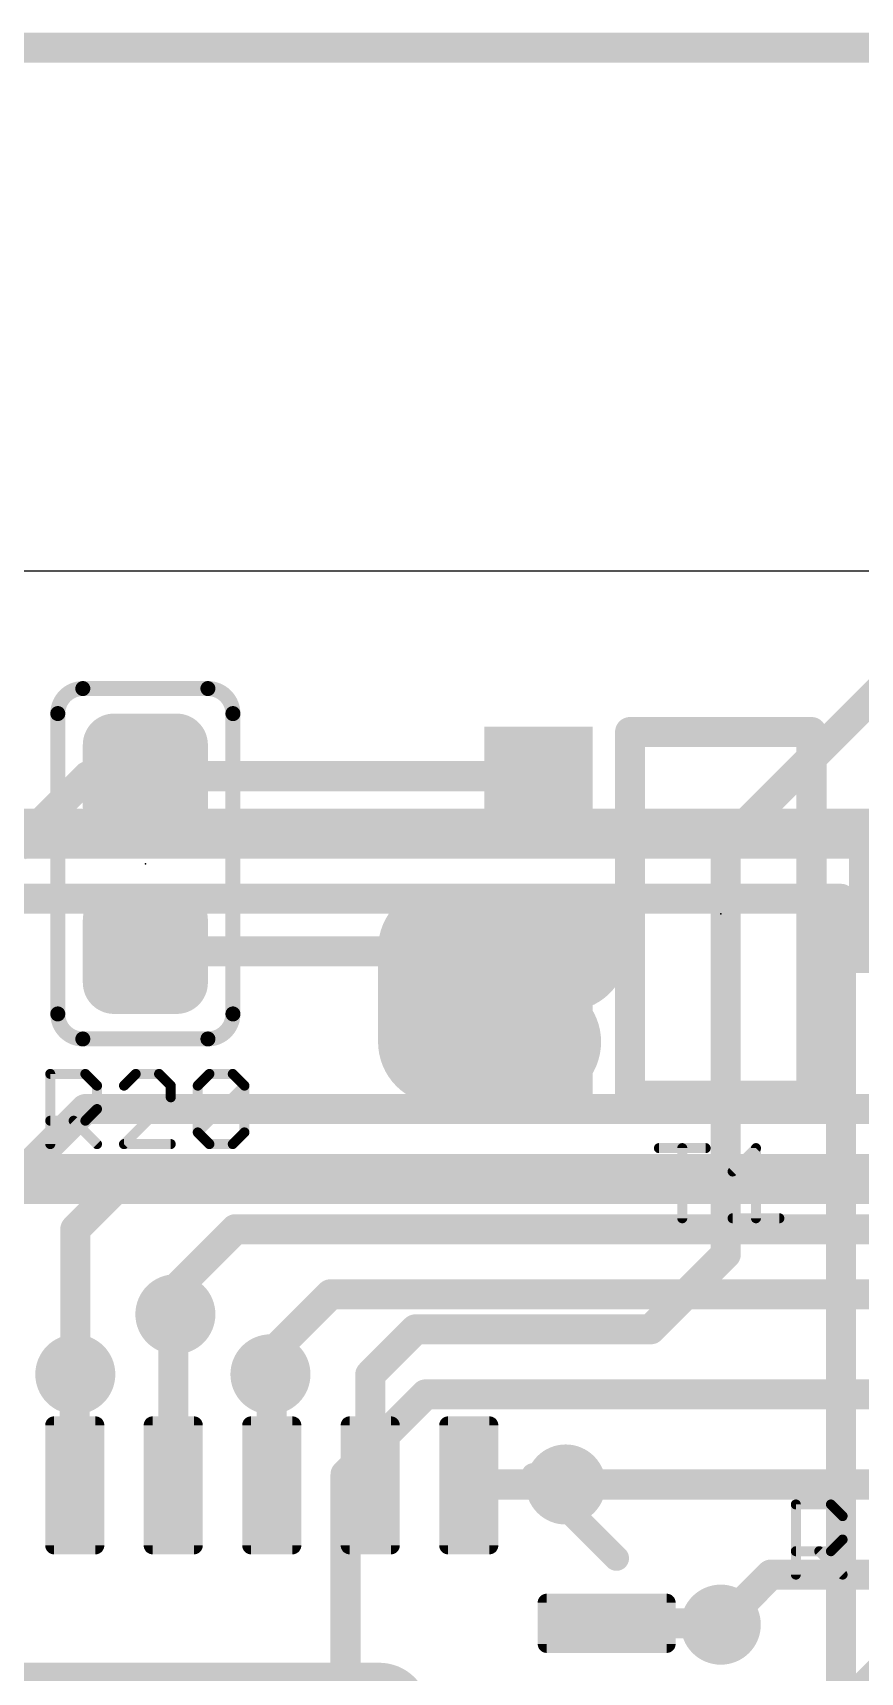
# Model space of a CAD drawing. Extents: x 260.3 to 304.3, y 100 to 124.
# Drawn here: x 282.54 to 286.74, y 115.66 to 123.98 of the extents above; entities that cross this region are included whole.
import ezdxf

# ---------------------------------------------------------------- set-up
doc = ezdxf.new("R2010")
doc.units = 0
for name, color, linetype in [('1', 22, 'CONTINUOUS'), ('16', 175, 'CONTINUOUS'), ('18', 82, 'CONTINUOUS'), ('2', 175, 'CONTINUOUS'), ('20', 7, 'CONTINUOUS'), ('21', 253, 'CONTINUOUS'), ('23', 7, 'CONTINUOUS'), ('25', 253, 'CONTINUOUS'), ('3', 251, 'CONTINUOUS')]:
    doc.layers.add(name, color=color, linetype=linetype)

# ---------------------------------------------------------------- blocks, each defined once
blk = doc.blocks.new('RECT112000X48000R30')
at = {"const_width": 0.045}
blk.add_lwpolyline([(0.3275, -0.105), (0.3275, 0.105, 0.4142), (0.305, 0.1275), (-0.305, 0.1275, 0.4142), (-0.3275, 0.105), (-0.3275, -0.105, 0.4142), (-0.305, -0.1275), (0.305, -0.1275, 0.4142)], format="xyb", close=True, dxfattribs=at)
blk.add_solid([(-0.3163, -0.1163), (0.3163, -0.1163), (-0.3163, 0.1163), (0.3163, 0.1163)])
blk = doc.blocks.new('RECT816000X816000R10')
at = {"const_width": 0.255}
blk.add_lwpolyline([(2.4225, -2.295), (2.4225, 2.295, 0.4142), (2.295, 2.4225), (-2.295, 2.4225, 0.4142), (-2.4225, 2.295), (-2.4225, -2.295, 0.4142), (-2.295, -2.4225), (2.295, -2.4225, 0.4142)], format="xyb", close=True, dxfattribs=at)
blk.add_solid([(-2.3204, -2.3204), (2.3204, -2.3204), (-2.3204, 2.3204), (2.3204, 2.3204)])
blk = doc.blocks.new('RECT101600X101600R50')
at = {"const_width": 0.1588}
blk.add_lwpolyline([(0.2381, -0.1588), (0.2381, 0.1588, 0.4142), (0.1588, 0.2381), (-0.1588, 0.2381, 0.4142), (-0.2381, 0.1588), (-0.2381, -0.1588, 0.4142), (-0.1588, -0.2381), (0.1588, -0.2381, 0.4142)], format="xyb", close=True, dxfattribs=at)
blk.add_solid([(-0.1842, -0.1842), (0.1842, -0.1842), (-0.1842, 0.1842), (0.1842, 0.1842)])
blk = doc.blocks.new('RECT')
blk.add_solid([(-0.5, -0.5), (0.5, -0.5), (-0.5, 0.5), (0.5, 0.5)])
blk = doc.blocks.new('ROUNDV')
at = {"const_width": 0.5}
blk.add_lwpolyline([(0, -0.25, 1), (0, 0.25, 1), (0, -0.25)], format="xyb", dxfattribs=at)

msp = doc.modelspace()

# ---------------------------------------------------------------- linework, layer by layer
at = {"layer": '1'}
for points, const_width in [([(260.4008, 123.9012), (304.2158, 123.9012)], 0.1524), ([(286.0548, 119.8626), (287.147, 120.9548)], 0.1524), ([(283.1084, 120.2055), (283.1211, 120.2182)], 0.1524), ([(282.448, 119.8372), (282.8163, 120.2055)], 0.1524), ([(282.8163, 120.2055), (283.1084, 120.2055)], 0.1524), ([(283.1084, 120.2055), (285.1044, 120.2055)], 0.1524), ([(285.1044, 120.2055), (285.1044, 120.157)], 0.1524), ([(286.0548, 117.7798), (286.0548, 119.8626)], 0.1524), ([(284.607, 118.857), (284.607, 119.3292)], 0.635), ([(284.607, 119.3292), (285.242, 119.3292)], 0.635), ([(283.1084, 119.3165), (284.607, 119.3165)], 0.1524), ([(284.607, 119.3165), (284.607, 119.3292)], 0.1524), ([(285.1044, 118.857), (284.607, 118.857)], 0.635), ([(285.6738, 117.3988), (286.0548, 117.7798)], 0.1524), ([(283.25, 117.4642), (283.2608, 117.475)], 0.1524), ([(283.25, 116.607), (283.25, 117.4642)], 0.1524), ([(284.25, 117.1688), (284.48, 117.3988)], 0.1524), ([(284.48, 117.3988), (285.6738, 117.3988)], 0.1524), ([(282.75, 117.1674), (282.7528, 117.1702)], 0.1524), ([(282.75, 116.607), (282.75, 117.1674)], 0.1524), ([(283.75, 117.1006), (283.7434, 117.1702)], 0.1524), ([(284.25, 116.607), (284.25, 117.1688)], 0.1524), ([(283.75, 116.607), (283.75, 117.1006)], 0.1524), ([(284.75, 116.607), (284.7544, 116.6114)], 0.1524), ([(284.7544, 116.6114), (285.242, 116.6114)], 0.1524), ([(285.45, 115.907), (286.0226, 115.907)], 0.1524), ([(286.0226, 115.907), (286.0294, 115.9002)], 0.1524)]:
    msp.add_lwpolyline(points, dxfattribs=dict(at, const_width=const_width))
for points, const_width in [([(283.148, 120.1913, 1), (283.0942, 120.2451)], 0.0762), ([(282.8163, 120.2436, 1), (282.8163, 120.1674)], 0.0762), ([(282.8432, 120.1786, 1), (282.7894, 120.2324)], 0.0762), ([(283.1084, 120.2436, 1), (283.1084, 120.1674)], 0.0762), ([(283.0815, 120.2324, 1), (283.1353, 120.1786)], 0.0762), ([(283.1084, 120.1674, 1), (283.1084, 120.2436)], 0.0762), ([(285.1425, 120.2055, 1), (285.0663, 120.2055)], 0.0762), ([(285.1044, 120.1674, 1), (285.1044, 120.2436)], 0.0762), ([(285.0663, 120.157, 1), (285.1425, 120.157)], 0.0762), ([(286.0929, 119.8626, 1), (286.0167, 119.8626)], 0.0762), ([(286.0279, 119.8895, 1), (286.0817, 119.8357)], 0.0762), ([(284.7658, 119.3292, 1), (284.4483, 119.3292)], 0.3175), ([(284.607, 119.4879, 1), (284.607, 119.1705)], 0.3175), ([(285.242, 119.1705, 1), (285.242, 119.4879)], 0.3175), ([(283.1084, 119.3546, 1), (283.1084, 119.2784)], 0.0762), ([(284.6451, 119.3292, 1), (284.5689, 119.3292)], 0.0762), ([(284.607, 119.2784, 1), (284.607, 119.3546)], 0.0762), ([(284.5689, 119.3165, 1), (284.6451, 119.3165)], 0.0762), ([(284.607, 119.0157, 1), (284.607, 118.6983)], 0.3175), ([(285.1044, 118.6983, 1), (285.1044, 119.0157)], 0.3175), ([(284.4483, 118.857, 1), (284.7658, 118.857)], 0.3175), ([(286.0167, 117.7798, 1), (286.0929, 117.7798)], 0.0762), ([(286.0817, 117.7529, 1), (286.0279, 117.8067)], 0.0762), ([(283.2877, 117.4481, 1), (283.2339, 117.5019)], 0.0762), ([(283.2881, 117.4642, 1), (283.2119, 117.4642)], 0.0762), ([(283.2231, 117.4911, 1), (283.2769, 117.4373)], 0.0762), ([(284.48, 117.4369, 1), (284.48, 117.3607)], 0.0762), ([(284.5069, 117.3719, 1), (284.4531, 117.4257)], 0.0762), ([(285.6469, 117.4257, 1), (285.7007, 117.3719)], 0.0762), ([(285.6738, 117.3607, 1), (285.6738, 117.4369)], 0.0762), ([(282.7881, 117.1674, 1), (282.7119, 117.1674)], 0.0762), ([(282.7231, 117.1943, 1), (282.7769, 117.1405)], 0.0762), ([(282.7797, 117.1433, 1), (282.7259, 117.1971)], 0.0762), ([(283.7813, 117.1738, 1), (283.7055, 117.1666)], 0.0762), ([(284.2881, 117.1688, 1), (284.2119, 117.1688)], 0.0762), ([(284.2231, 117.1957, 1), (284.2769, 117.1419)], 0.0762), ([(283.7881, 117.1006, 1), (283.7119, 117.1006)], 0.0762), ([(283.7121, 117.097, 1), (283.7879, 117.1042)], 0.0762), ([(282.7119, 116.607, 1), (282.7881, 116.607)], 0.0762), ([(283.2119, 116.607, 1), (283.2881, 116.607)], 0.0762), ([(283.7119, 116.607, 1), (283.7881, 116.607)], 0.0762), ([(284.2119, 116.607, 1), (284.2881, 116.607)], 0.0762), ([(284.7231, 116.6339, 1), (284.7769, 116.5801)], 0.0762), ([(284.7544, 116.6495, 1), (284.7544, 116.5733)], 0.0762), ([(284.7813, 116.5845, 1), (284.7275, 116.6383)], 0.0762), ([(285.242, 116.5733, 1), (285.242, 116.6495)], 0.0762), ([(285.45, 115.9451, 1), (285.45, 115.8689)], 0.0762), ([(286.0495, 115.9339, 1), (285.9957, 115.8801)], 0.0762), ([(286.0025, 115.8733, 1), (286.0563, 115.9271)], 0.0762), ([(286.0226, 115.8689, 1), (286.0226, 115.9451)], 0.0762)]:
    msp.add_lwpolyline(points, format="xyb", dxfattribs=dict(at, const_width=const_width))
at = {"layer": '16', "const_width": 0.1524}
for points in [[(260.4008, 123.9012), (304.2158, 123.9012)], [(282.8036, 118.5164), (282.2448, 117.9576)], [(296.037, 118.5164), (282.8036, 118.5164)], [(283.0576, 118.2116), (282.7528, 117.9068)], [(296.164, 118.2116), (283.0576, 118.2116)], [(282.7528, 117.9068), (282.7528, 117.1702)], [(283.5656, 117.9068), (283.2608, 117.602)], [(296.3926, 117.9068), (283.5656, 117.9068)], [(283.2608, 117.602), (283.2608, 117.475)], [(284.0482, 117.5766), (283.7434, 117.2718)], [(296.545, 117.5766), (284.0482, 117.5766)], [(283.7434, 117.2718), (283.7434, 117.1702)], [(284.5308, 117.0686), (284.1244, 116.6622)], [(287.6042, 117.0686), (284.5308, 117.0686)], [(284.1244, 116.6622), (284.1244, 115.2398)], [(293.116, 116.6114), (285.242, 116.6114)], [(286.2834, 116.1542), (286.0294, 115.9002)], [(293.116, 116.1542), (286.2834, 116.1542)], [(286.9184, 115.7478), (286.5882, 115.4176)]]:
    msp.add_lwpolyline(points, dxfattribs=at)
at = {"layer": '16', "const_width": 0.0762}
for points in [[(282.8036, 118.5545, 1), (282.8036, 118.4783)], [(282.8305, 118.4895, 1), (282.7767, 118.5433)], [(283.0576, 118.2497, 1), (283.0576, 118.1735)], [(283.0845, 118.1847, 1), (283.0307, 118.2385)], [(282.7909, 117.9068, 1), (282.7147, 117.9068)], [(282.7259, 117.9337, 1), (282.7797, 117.8799)], [(283.5656, 117.9449, 1), (283.5656, 117.8687)], [(283.5925, 117.8799, 1), (283.5387, 117.9337)], [(283.2989, 117.602, 1), (283.2227, 117.602)], [(283.2339, 117.6289, 1), (283.2877, 117.5751)], [(284.0482, 117.6147, 1), (284.0482, 117.5385)], [(284.0751, 117.5497, 1), (284.0213, 117.6035)], [(283.2227, 117.475, 1), (283.2989, 117.475)], [(283.7815, 117.2718, 1), (283.7053, 117.2718)], [(283.7165, 117.2987, 1), (283.7703, 117.2449)], [(282.7147, 117.1702, 1), (282.7909, 117.1702)], [(283.7053, 117.1702, 1), (283.7815, 117.1702)], [(284.5308, 117.1067, 1), (284.5308, 117.0305)], [(284.5577, 117.0417, 1), (284.5039, 117.0955)], [(284.1625, 116.6622, 1), (284.0863, 116.6622)], [(284.0975, 116.6891, 1), (284.1513, 116.6353)], [(285.242, 116.6495, 1), (285.242, 116.5733)], [(286.2834, 116.1923, 1), (286.2834, 116.1161)], [(286.3103, 116.1273, 1), (286.2565, 116.1811)], [(286.0025, 115.9271, 1), (286.0563, 115.8733)]]:
    msp.add_lwpolyline(points, format="xyb", dxfattribs=at)
at = {"layer": '2', "const_width": 0.1524}
msp.add_lwpolyline([(260.4008, 123.9012), (304.2158, 123.9012)], dxfattribs=at)
at = {"layer": '20'}
msp.add_line((300.814, 121.245), (266.814, 121.245), dxfattribs=at)
at = {"layer": '21'}
for points, const_width in [([(282.7909, 120.65, 0.4142), (282.6639, 120.523)], 0.0762), ([(282.7909, 120.669, 1), (282.7909, 120.631)], 0.0381), ([(282.7909, 120.631, 1), (282.7909, 120.669)], 0.0381), ([(283.5529, 120.523, 0.4142), (283.4259, 120.65)], 0.0762), ([(283.4259, 120.669, 1), (283.4259, 120.631)], 0.0381), ([(283.4259, 120.631, 1), (283.4259, 120.669)], 0.0381), ([(282.683, 120.523, 1), (282.6449, 120.523)], 0.0381), ([(282.6449, 120.523, 1), (282.683, 120.523)], 0.0381), ([(283.572, 120.523, 1), (283.5339, 120.523)], 0.0381), ([(283.5339, 120.523, 1), (283.572, 120.523)], 0.0381), ([(285.6071, 120.4294, 1), (285.5309, 120.4294)], 0.0762), ([(285.569, 120.4675, 1), (285.569, 120.3913)], 0.0762), ([(286.5279, 120.4294, 1), (286.4517, 120.4294)], 0.0762), ([(286.4898, 120.3913, 1), (286.4898, 120.4675)], 0.0762), ([(282.6639, 118.999, 0.4142), (282.7909, 118.872)], 0.0762), ([(282.683, 118.999, 1), (282.6449, 118.999)], 0.0381), ([(282.6449, 118.999, 1), (282.683, 118.999)], 0.0381), ([(283.4259, 118.872, 0.4142), (283.5529, 118.999)], 0.0762), ([(283.572, 118.999, 1), (283.5339, 118.999)], 0.0381), ([(283.5339, 118.999, 1), (283.572, 118.999)], 0.0381), ([(282.7909, 118.891, 1), (282.7909, 118.853)], 0.0381), ([(282.7909, 118.853, 1), (282.7909, 118.891)], 0.0381), ([(283.4259, 118.891, 1), (283.4259, 118.853)], 0.0381), ([(283.4259, 118.853, 1), (283.4259, 118.891)], 0.0381), ([(285.569, 118.6227, 1), (285.569, 118.5465)], 0.0762), ([(285.5309, 118.5846, 1), (285.6071, 118.5846)], 0.0762), ([(286.4517, 118.5846, 1), (286.5279, 118.5846)], 0.0762), ([(286.4898, 118.5465, 1), (286.4898, 118.6227)], 0.0762), ([(285.1025, 116.6795, 1), (285.0575, 116.6345)], 0.0635), ([(285.4775, 116.2145, 1), (285.5225, 116.2595)], 0.0635)]:
    msp.add_lwpolyline(points, format="xyb", dxfattribs=dict(at, const_width=const_width))
for points, const_width in [([(282.7909, 120.65), (283.4259, 120.65)], 0.0762), ([(282.6639, 118.999), (282.6639, 120.523)], 0.0762), ([(283.5529, 120.523), (283.5529, 118.999)], 0.0762), ([(285.569, 118.5846), (285.569, 120.4294)], 0.1524), ([(285.569, 120.4294), (286.4898, 120.4294)], 0.1524), ([(286.4898, 120.4294), (286.4898, 118.5846)], 0.1524), ([(283.4259, 118.872), (282.7909, 118.872)], 0.0762), ([(286.4898, 118.5846), (285.569, 118.5846)], 0.1524), ([(285.08, 116.657), (285.5, 116.237)], 0.127)]:
    msp.add_lwpolyline(points, dxfattribs=dict(at, const_width=const_width))
at = {"layer": '23'}
for p in [(283.1084, 119.761), (286.0294, 119.507)]:
    msp.add_point(p, dxfattribs=at)
at = {"layer": '25', "const_width": 0.0508}
for points in [[(282.6258, 118.3386), (282.6258, 118.6945)], [(282.6258, 118.6945), (282.8038, 118.6945)], [(282.8038, 118.6945), (282.8631, 118.6352)], [(283.0593, 118.6945), (283, 118.6352)], [(283.178, 118.6945), (283.0593, 118.6945)], [(283.2373, 118.6352), (283.178, 118.6945)], [(283.3742, 118.6352), (283.4335, 118.6945)], [(283.4335, 118.6945), (283.5522, 118.6945)], [(283.5522, 118.6945), (283.6115, 118.6352)], [(282.8631, 118.6352), (282.8631, 118.5166)], [(283.2373, 118.5759), (283.2373, 118.6352)], [(283.3742, 118.3979), (283.3742, 118.6352)], [(283.3742, 118.3979), (283.6115, 118.6352)], [(283.6115, 118.6352), (283.6115, 118.3979)], [(282.8631, 118.5166), (282.8038, 118.4572)], [(283, 118.3386), (283.2373, 118.5759)], [(282.8038, 118.4572), (282.6258, 118.4572)], [(282.7444, 118.4572), (282.8631, 118.3386)], [(283.4335, 118.3386), (283.3742, 118.3979)], [(283.6115, 118.3979), (283.5522, 118.3386)], [(283.2373, 118.3386), (283, 118.3386)], [(283.5522, 118.3386), (283.4335, 118.3386)], [(285.7152, 118.3181), (285.9525, 118.3181)], [(285.8338, 117.9622), (285.8338, 118.3181)], [(286.0894, 118.1995), (286.208, 118.3181)], [(286.208, 118.3181), (286.208, 117.9622)], [(286.0894, 117.9622), (286.3267, 117.9622)], [(286.4104, 116.1542), (286.4104, 116.5101)], [(286.4104, 116.5101), (286.5883, 116.5101)], [(286.5883, 116.5101), (286.6477, 116.4508)], [(286.6477, 116.4508), (286.6477, 116.3321)], [(286.5883, 116.2728), (286.4104, 116.2728)], [(286.529, 116.2728), (286.6477, 116.1542)], [(286.6477, 116.3321), (286.5883, 116.2728)]]:
    msp.add_lwpolyline(points, dxfattribs=at)
at = {"layer": '25', "const_width": 0.0254}
for points in [[(282.6385, 118.6945, 1), (282.6131, 118.6945)], [(282.6258, 118.7072, 1), (282.6258, 118.6818)], [(282.8127, 118.7035, 1), (282.7948, 118.6855)], [(282.8038, 118.6818, 1), (282.8038, 118.7072)], [(283.0593, 118.7072, 1), (283.0593, 118.6818)], [(283.0683, 118.6855, 1), (283.0503, 118.7035)], [(283.1869, 118.7035, 1), (283.169, 118.6855)], [(283.178, 118.6818, 1), (283.178, 118.7072)], [(283.4335, 118.7072, 1), (283.4335, 118.6818)], [(283.4425, 118.6855, 1), (283.4245, 118.7035)], [(283.5611, 118.7035, 1), (283.5432, 118.6855)], [(283.5522, 118.6818, 1), (283.5522, 118.7072)], [(282.8758, 118.6352, 1), (282.8504, 118.6352)], [(282.8541, 118.6262, 1), (282.872, 118.6442)], [(282.991, 118.6442, 1), (283.009, 118.6262)], [(283.25, 118.6352, 1), (283.2246, 118.6352)], [(283.2283, 118.6262, 1), (283.2463, 118.6442)], [(283.3869, 118.6352, 1), (283.3615, 118.6352)], [(283.3652, 118.6442, 1), (283.3832, 118.6262)], [(283.6242, 118.6352, 1), (283.5988, 118.6352)], [(283.6205, 118.6262, 1), (283.6025, 118.6442)], [(283.6025, 118.6262, 1), (283.6205, 118.6442)], [(282.872, 118.5076, 1), (282.8541, 118.5255)], [(283.2246, 118.5759, 1), (283.25, 118.5759)], [(283.2463, 118.5669, 1), (283.2283, 118.5848)], [(282.6258, 118.4699, 1), (282.6258, 118.4445)], [(282.7534, 118.4662, 1), (282.7355, 118.4483)], [(282.7948, 118.4662, 1), (282.8127, 118.4483)], [(282.8038, 118.4445, 1), (282.8038, 118.4699)], [(282.8504, 118.5166, 1), (282.8758, 118.5166)], [(283.3832, 118.4069, 1), (283.3652, 118.3889)], [(283.3652, 118.4069, 1), (283.3832, 118.3889)], [(283.3615, 118.3979, 1), (283.3869, 118.3979)], [(283.5988, 118.3979, 1), (283.6242, 118.3979)], [(283.6205, 118.3889, 1), (283.6025, 118.4069)], [(282.6131, 118.3386, 1), (282.6385, 118.3386)], [(282.8541, 118.3296, 1), (282.872, 118.3476)], [(283, 118.3513, 1), (283, 118.3259)], [(282.991, 118.3476, 1), (283.009, 118.3296)], [(283.2373, 118.3259, 1), (283.2373, 118.3513)], [(283.4335, 118.3513, 1), (283.4335, 118.3259)], [(283.4245, 118.3296, 1), (283.4425, 118.3476)], [(283.5432, 118.3476, 1), (283.5611, 118.3296)], [(283.5522, 118.3259, 1), (283.5522, 118.3513)], [(285.7152, 118.3308, 1), (285.7152, 118.3054)], [(285.8465, 118.3181, 1), (285.8211, 118.3181)], [(285.9525, 118.3054, 1), (285.9525, 118.3308)], [(286.2207, 118.3181, 1), (286.1953, 118.3181)], [(286.217, 118.3091, 1), (286.1991, 118.3271)], [(286.0804, 118.2084, 1), (286.0984, 118.1905)], [(285.8211, 117.9622, 1), (285.8465, 117.9622)], [(286.0894, 117.9749, 1), (286.0894, 117.9495)], [(286.1953, 117.9622, 1), (286.2207, 117.9622)], [(286.3267, 117.9495, 1), (286.3267, 117.9749)], [(286.4231, 116.5101, 1), (286.3977, 116.5101)], [(286.4104, 116.5228, 1), (286.4104, 116.4974)], [(286.5973, 116.5191, 1), (286.5794, 116.5011)], [(286.5883, 116.4974, 1), (286.5883, 116.5228)], [(286.6604, 116.4508, 1), (286.635, 116.4508)], [(286.6387, 116.4418, 1), (286.6566, 116.4598)], [(286.4104, 116.2855, 1), (286.4104, 116.2601)], [(286.538, 116.2818, 1), (286.5201, 116.2639)], [(286.5794, 116.2818, 1), (286.5973, 116.2639)], [(286.5883, 116.2601, 1), (286.5883, 116.2855)], [(286.635, 116.3321, 1), (286.6604, 116.3321)], [(286.6566, 116.3232, 1), (286.6387, 116.3411)], [(286.3977, 116.1542, 1), (286.4231, 116.1542)], [(286.6387, 116.1452, 1), (286.6566, 116.1632)]]:
    msp.add_lwpolyline(points, format="xyb", dxfattribs=at)
at = {"layer": '3'}
for points, const_width in [([(287.909, 119.9134), (277.1648, 119.9134)], 0.254), ([(276.6568, 119.5832), (286.639, 119.5832)], 0.1524), ([(286.639, 119.5832), (286.639, 115.57)], 0.1524), ([(288.3916, 118.1608), (281.5336, 118.1608)], 0.254)]:
    msp.add_lwpolyline(points, dxfattribs=dict(at, const_width=const_width))
at = {"layer": '3', "const_width": 0.0762}
for points in [[(286.6771, 119.5832, 1), (286.6009, 119.5832)], [(286.639, 119.5451, 1), (286.639, 119.6213)]]:
    msp.add_lwpolyline(points, format="xyb", dxfattribs=at)

# ---------------------------------------------------------------- block references
at = {"layer": '1'}
for name, p, rotation in [('RECT101600X101600R50', (283.1084, 120.2055), 270), ('RECT101600X101600R50', (283.1084, 119.3165), 270), ('RECT112000X48000R30', (282.75, 116.607), 270), ('RECT112000X48000R30', (283.25, 116.607), 270), ('RECT112000X48000R30', (283.75, 116.607), 270), ('RECT112000X48000R30', (284.25, 116.607), 270), ('RECT112000X48000R30', (284.75, 116.607), 270), ('RECT112000X48000R30', (285.45, 115.907), 180), ('RECT816000X816000R10', (282, 113.157), 90)]:
    msp.add_blockref(name, p, dxfattribs=dict(at, rotation=rotation))
at = {"layer": '1', "xscale": 0.6, "yscale": 0.55, "rotation": 270}
for p in [(285.1044, 120.157), (286.9544, 119.507), (285.1044, 118.857)]:
    msp.add_blockref('RECT', p, dxfattribs=at)
at = {"layer": '18', "xscale": 0.4064, "yscale": 0.4064}
for p in [(284.607, 119.3292), (284.607, 119.3292), (284.607, 119.3292), (284.607, 119.3292), (285.242, 119.3292), (285.242, 119.3292), (285.242, 119.3292), (285.242, 119.3292), (283.2608, 117.475), (283.2608, 117.475), (283.2608, 117.475), (283.2608, 117.475), (282.7528, 117.1702), (282.7528, 117.1702), (282.7528, 117.1702), (282.7528, 117.1702), (283.7434, 117.1702), (283.7434, 117.1702), (283.7434, 117.1702), (283.7434, 117.1702), (285.242, 116.6114), (285.242, 116.6114), (285.242, 116.6114), (285.242, 116.6114), (286.0294, 115.9002), (286.0294, 115.9002), (286.0294, 115.9002), (286.0294, 115.9002)]:
    msp.add_blockref('ROUNDV', p, dxfattribs=at)

doc.saveas('drawing.dxf')
